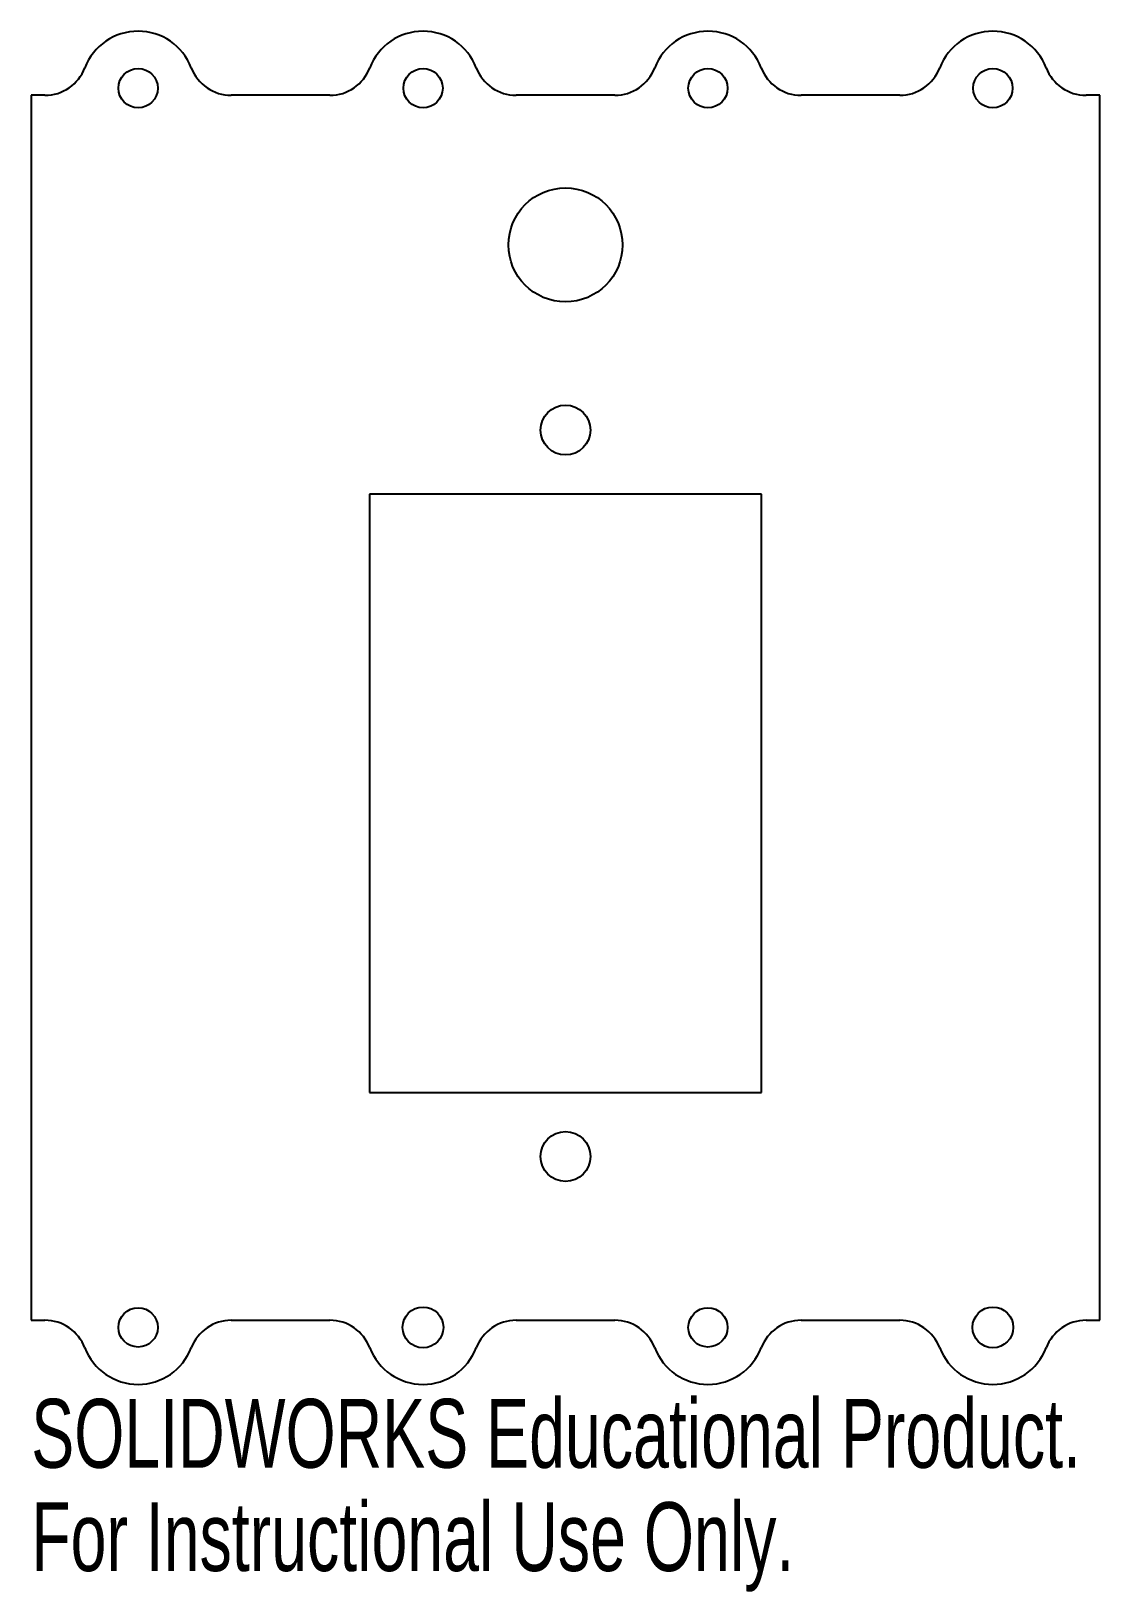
# Model space of a CAD drawing. Header units: millimetres. Extents: x -38 to 38, y -62 to 48.
import ezdxf

# ---------------------------------------------------------------- set-up
doc = ezdxf.new("R2010")
doc.units = ezdxf.units.MM
doc.styles.add('SLDTEXTSTYLE0', font='TXT', dxfattribs={"width": 0.7})

msp = doc.modelspace()

# ---------------------------------------------------------------- linework, layer by layer
at = {"color": 7, "linetype": 'Continuous', "lineweight": 25}
for p, q in [((-36.54, 43), (-37.5, 43)), ((-37.5, 43), (-37.5, -43)), ((-16.54, 43), (-23.46, 43)), ((3.46, 43), (-3.46, 43)), ((23.46, 43), (16.54, 43)), ((37.5, 43), (36.54, 43)), ((37.5, -43), (37.5, 43)), ((13.75, 15), (-13.75, 15)), ((-13.75, 15), (-13.75, -27)), ((13.75, -27), (13.75, 15)), ((-13.75, -27), (13.75, -27)), ((-37.5, -43), (-36.54, -43)), ((-23.46, -43), (-16.54, -43)), ((-3.46, -43), (3.46, -43)), ((16.54, -43), (23.46, -43)), ((36.54, -43), (37.5, -43))]:
    msp.add_line(p, q, dxfattribs=at)
for centre, radius in [((-30, 43.5), 1.38), ((-10, 43.5), 1.38), ((10, 43.5), 1.38), ((30, 43.5), 1.38), ((0, 32.5), 4), ((0, 19.5), 1.75), ((0, -31.5), 1.75), ((-30, -43.5), 1.38), ((-10, -43.5), 1.43), ((10, -43.5), 1.38), ((30, -43.5), 1.43)]:
    msp.add_circle(centre, radius, dxfattribs=at)
for centre, radius, start, end in [((-30, 43.5), 4, 20.9248, 159.0752), ((-10, 43.5), 4, 20.9248, 159.0752), ((10, 43.5), 4, 20.9248, 159.0752), ((30, 43.5), 4, 20.9248, 159.0752), ((-36.54, 46), 3, 270, 339.0752), ((-23.46, 46), 3, 200.9248, 270), ((-16.54, 46), 3, 270, 339.0752), ((-3.46, 46), 3, 200.9248, 270), ((3.46, 46), 3, 270, 339.0752), ((16.54, 46), 3, 200.9248, 270), ((23.46, 46), 3, 270, 339.0752), ((36.54, 46), 3, 200.9248, 270), ((-36.54, -46), 3, 20.9248, 90), ((-23.46, -46), 3, 90, 159.0752), ((-16.54, -46), 3, 20.9248, 90), ((-3.46, -46), 3, 90, 159.0752), ((3.46, -46), 3, 20.9248, 90), ((16.54, -46), 3, 90, 159.0752), ((23.46, -46), 3, 20.9248, 90), ((36.54, -46), 3, 90, 159.0752), ((-30, -43.5), 4, 200.9248, 339.0752), ((-10, -43.5), 4, 200.9248, 339.0752), ((10, -43.5), 4, 200.9248, 339.0752), ((30, -43.5), 4, 200.9248, 339.0752)]:
    msp.add_arc(centre, radius, start, end, dxfattribs=at)

# ---------------------------------------------------------------- texts
at = {"color": 7, "linetype": 'Continuous', "char_height": 4.8336, "attachment_point": 1, "style": 'SLDTEXTSTYLE0'}
for s, insert in [('SOLIDWORKS Educational Product.', (-37.5, -48.52)), ('For Instructional Use Only.', (-37.5, -55.77))]:
    msp.add_mtext(s, dxfattribs=dict(at, insert=insert))

doc.saveas('drawing.dxf')
